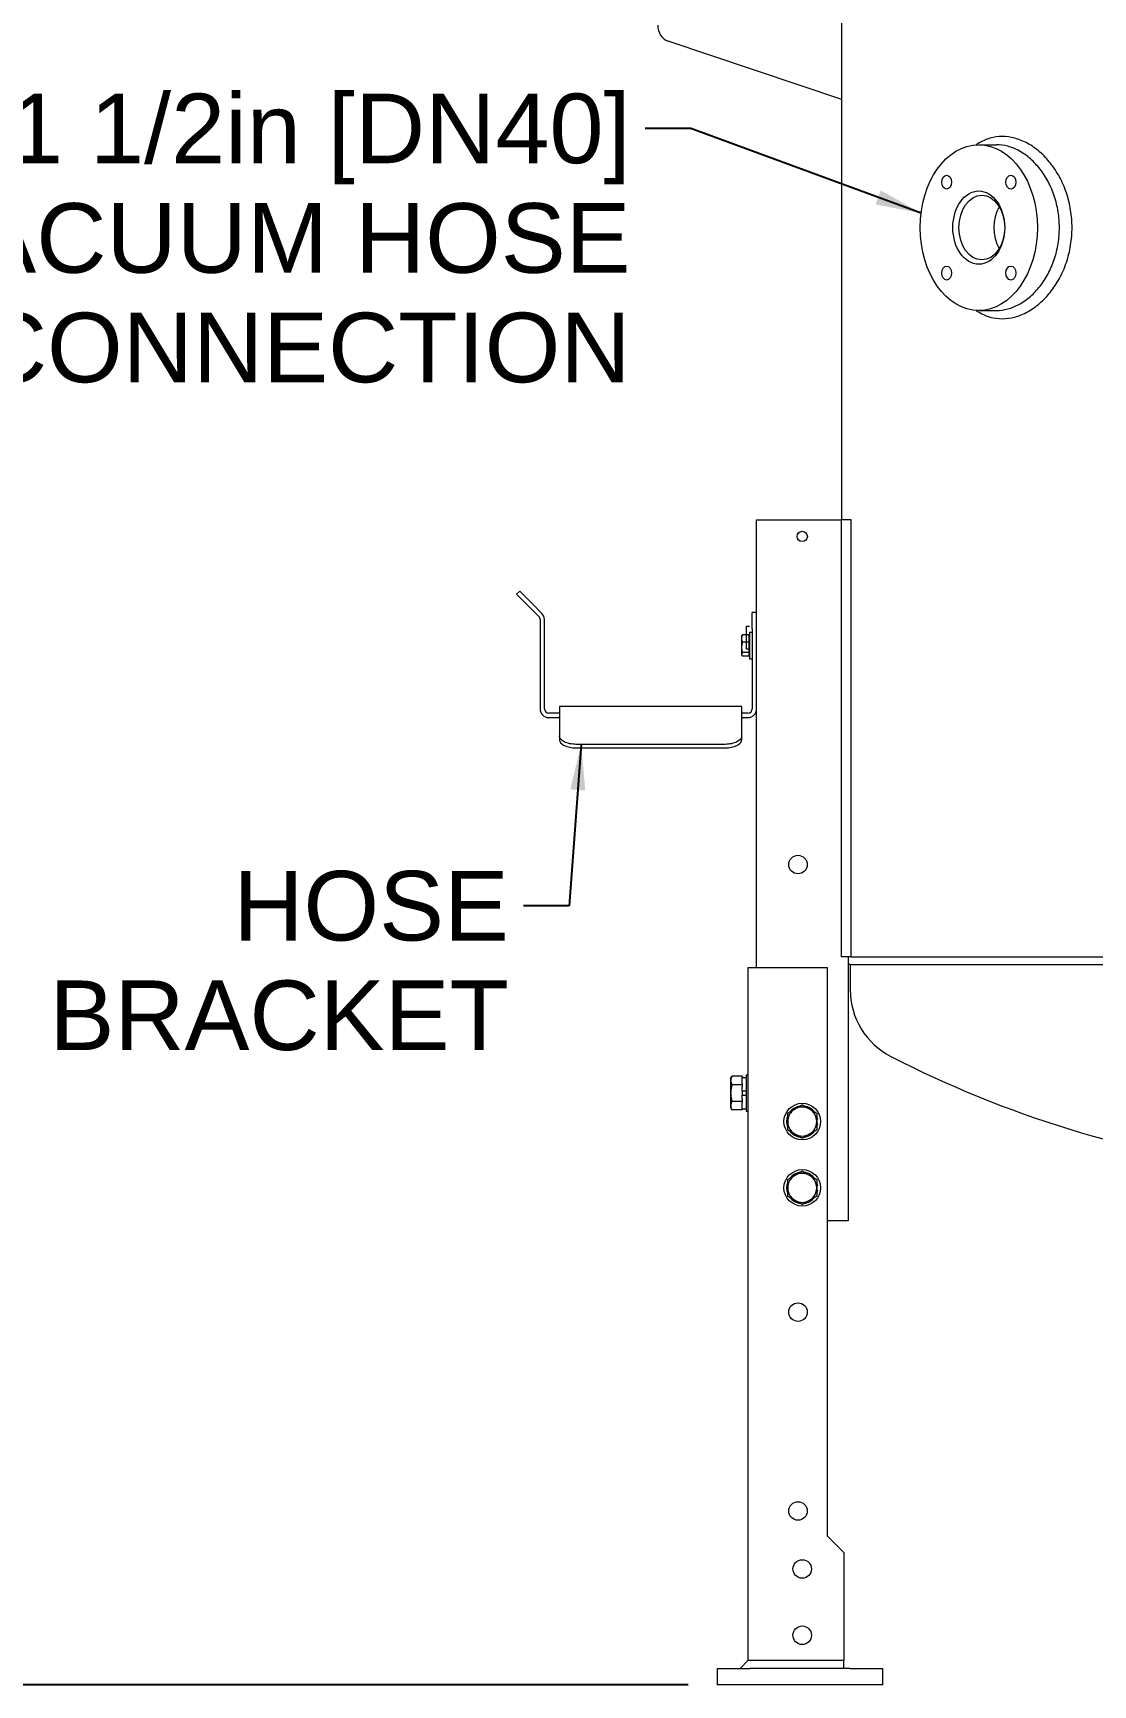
# Model space of a CAD drawing. Header units: inches. Extents: x 17 to 469, y 7 to 301.
# Drawn here: x 50.12 to 82.09, y 42.3 to 92.15 of the extents above; entities that cross this region are included whole.
import ezdxf

# ---------------------------------------------------------------- set-up
doc = ezdxf.new("R2010")
doc.units = ezdxf.units.IN
doc.header["$LTSCALE"] = 14
doc.header["$MEASUREMENT"] = 0
for name, color, linetype, lineweight in [('Dimension (ANSI)', 7, 'Continuous', 25), ('Symbol (ANSI)', 7, 'Continuous', 25), ('Visible (ANSI)', 7, 'Continuous', 50)]:
    doc.layers.add(name, color=color, linetype=linetype, lineweight=lineweight)
doc.styles.add('MEMCOR Medium', font='arial.ttf')
doc.dimstyles.new('Default (ANSI)', dxfattribs={"dimscale": 14, "dimtxt": 0.15, "dimasz": 0.098425, "dimexe": 0.125, "dimexo": 0.0625, "dimgap": 0.031496, "dimtad": 0, "dimtih": 1, "dimtoh": 1, "dimdec": 4, "dimrnd": 1e-08, "dimzin": 3, "dimdsep": 46, "dimlunit": 5, "dimtxsty": 'MEMCOR Medium', "dimcen": 0.09, "dimdle": 0.393701, "dimclrd": 256, "dimclre": 256, "dimclrt": 256, "dimadec": 0, "dimazin": 1, "dimtfac": 0.8, "dimtofl": 0, "dimtmove": 0, "dimatfit": 3, "dimfxl": 1, "dimfrac": 1, "dimtolj": 1, "dimtzin": 4, "dimlwd": -1, "dimlwe": -1, "dimarcsym": 0})
doc.dimstyles.new('Default (ANSI)$7', dxfattribs={"dimscale": 14, "dimtxt": 0.15, "dimasz": 0.098425, "dimexe": 0.125, "dimexo": 0.0625, "dimgap": 0.031496, "dimtad": 0, "dimtih": 1, "dimtoh": 1, "dimdec": 4, "dimrnd": 1e-08, "dimzin": 3, "dimdsep": 46, "dimlunit": 5, "dimtxsty": 'MEMCOR Medium', "dimcen": 0.09, "dimdle": 0.393701, "dimclrd": 256, "dimclre": 256, "dimclrt": 256, "dimadec": 0, "dimazin": 1, "dimtfac": 0.8, "dimtofl": 0, "dimtmove": 0, "dimatfit": 3, "dimfxl": 1, "dimfrac": 1, "dimtolj": 1, "dimtzin": 4, "dimlwd": -1, "dimlwe": -1, "dimarcsym": 0})

# ---------------------------------------------------------------- blocks, each defined once
blk = doc.blocks.new('*D23')
at = {"layer": 'Defpoints', "color": 0, "transparency": 16777216}
for p in [(90.6, 145.532), (30.17, 42.304), (70.754, 42.304)]:
    blk.add_point(p, dxfattribs=at)
at = {"layer": 'Dimension (ANSI)', "transparency": 16777216}
for p, q in [((89.725, 145.532), (28.42, 145.532)), ((30.17, 144.154), (30.17, 97.848)), ((30.17, 43.682), (30.17, 89.988)), ((69.879, 42.304), (28.42, 42.304))]:
    blk.add_line(p, q, dxfattribs=at)
for points in [[(29.94, 144.154), (30.4, 144.154), (30.17, 145.532)], [(29.94, 43.682), (30.4, 43.682), (30.17, 42.304)]]:
    blk.add_solid(points, dxfattribs=at)
at = {"layer": 'Dimension (ANSI)', "transparency": 16777216, "char_height": 2.1, "attachment_point": 5, "style": 'MEMCOR Medium'}
for s, insert in [('\\A1; 103{\\H0.8x;\\S1#4;} in', (30.17, 96.061)), ('\\A1;[2622.0 mm]', (30.17, 92.131))]:
    blk.add_mtext(s, dxfattribs=dict(at, insert=insert))
blk = doc.blocks.new('*D24')
at = {"layer": 'Defpoints', "color": 0, "transparency": 16777216}
for p in [(72.035, 136.777), (44.448, 42.304), (70.754, 42.304)]:
    blk.add_point(p, dxfattribs=at)
at = {"layer": 'Dimension (ANSI)', "transparency": 16777216}
for p, q in [((71.16, 136.777), (42.698, 136.777)), ((44.448, 135.399), (44.448, 107.746)), ((44.448, 43.682), (44.448, 99.881)), ((69.879, 42.304), (42.698, 42.304))]:
    blk.add_line(p, q, dxfattribs=at)
for points in [[(44.218, 135.399), (44.678, 135.399), (44.448, 136.777)], [(44.218, 43.682), (44.678, 43.682), (44.448, 42.304)]]:
    blk.add_solid(points, dxfattribs=at)
at = {"layer": 'Dimension (ANSI)', "transparency": 16777216, "char_height": 2.1, "attachment_point": 5, "style": 'MEMCOR Medium'}
for s, insert in [('\\A1; 94{\\H0.8x;\\S1#2;} in', (44.448, 105.959)), ('\\A1;[2399.6 mm]', (44.448, 102.027))]:
    blk.add_mtext(s, dxfattribs=dict(at, insert=insert))

msp = doc.modelspace()

# ---------------------------------------------------------------- linework, layer by layer
at = {"layer": 'Visible (ANSI)', "linetype": 'Continuous', "lineweight": 18}
for p, q in [((74.51924, 77.4579), (74.51924, 118.0269)), ((74.51924, 90.14236), (69.27227, 91.90758)), ((78.64519, 88.7769), (79.17616, 88.7769)), ((78.64519, 83.7769), (79.17616, 83.7769)), ((71.94367, 63.9539), (71.94367, 77.4579)), ((71.94367, 77.4579), (72.63367, 77.4579)), ((72.63367, 77.4579), (74.50001, 77.4579)), ((74.79355, 77.4579), (74.50001, 77.4579)), ((74.50001, 64.2769), (74.50001, 77.4579)), ((74.79355, 64.2769), (74.79355, 77.4579)), ((64.79933, 75.30452), (64.7074, 75.2126)), ((64.79933, 75.30452), (65.15288, 74.95097)), ((65.06096, 74.85905), (64.7074, 75.2126)), ((65.06096, 74.85905), (65.37667, 74.54333)), ((65.46859, 74.63526), (65.15288, 74.95097)), ((65.41475, 74.45141), (65.41475, 71.75492)), ((65.54475, 71.75492), (65.54475, 74.45141)), ((71.94367, 74.6679), (71.81367, 74.6679)), ((71.81367, 74.1679), (71.81367, 74.6679)), ((71.49066, 73.9489), (71.49982, 73.96475)), ((71.49066, 73.9489), (71.49066, 73.87935)), ((71.49066, 73.87935), (71.49066, 73.61336)), ((71.70866, 73.9862), (71.51576, 73.9862)), ((71.70866, 73.77251), (71.51576, 73.77251)), ((71.63942, 73.57132), (71.63942, 74.25132)), ((71.63942, 74.25132), (71.73342, 74.25132)), ((71.70866, 73.9862), (71.70866, 73.87935)), ((71.70866, 73.9489), (71.73367, 73.9489)), ((71.70866, 73.87935), (71.70866, 73.77251)), ((71.70866, 73.77251), (71.70866, 73.61336)), ((71.73367, 74.0739), (71.73367, 73.2619)), ((71.73367, 74.0739), (71.81367, 74.0739)), ((71.81367, 74.1679), (71.81367, 71.75492)), ((71.49066, 73.61336), (71.49066, 73.4019)), ((71.49066, 73.4019), (71.49066, 73.3869)), ((71.49066, 73.3869), (71.49982, 73.37104)), ((71.70866, 73.45421), (71.51576, 73.45421)), ((71.70866, 73.34959), (71.51576, 73.34959)), ((71.63942, 73.57132), (71.73342, 73.57132)), ((71.70866, 73.61336), (71.70866, 73.45421)), ((71.70866, 73.45421), (71.70866, 73.4019)), ((71.70866, 73.4019), (71.70866, 73.34959)), ((71.70866, 73.3869), (71.73367, 73.3869)), ((71.73367, 73.2619), (71.81367, 73.2619)), ((65.99567, 71.82472), (65.99567, 70.93784)), ((71.49567, 71.82472), (65.99567, 71.82472)), ((71.49567, 70.93784), (71.49567, 71.82472)), ((65.99567, 71.62492), (65.67475, 71.62492)), ((65.67475, 71.49492), (65.99567, 71.49492)), ((71.68367, 71.62492), (71.49567, 71.62492)), ((71.49567, 71.49492), (71.68367, 71.49492)), ((65.99567, 70.93784), (65.99567, 70.82769)), ((71.49567, 70.82769), (71.49567, 70.93784)), ((70.99567, 70.68511), (66.49567, 70.68511)), ((66.49567, 70.57521), (70.99567, 70.57521)), ((71.69367, 43.0539), (71.69367, 63.9539)), ((71.69367, 63.9539), (72.38367, 63.9539)), ((72.38367, 63.9539), (74.07037, 63.9539)), ((74.07037, 63.9539), (74.07037, 46.8039)), ((74.79355, 64.2769), (74.50001, 64.2769)), ((74.70973, 64.2769), (74.70973, 56.3079)), ((74.76955, 64.0319), (74.70973, 64.09172)), ((74.76955, 64.0319), (74.76955, 63.2769)), ((96.73005, 64.0319), (74.76955, 64.0319)), ((74.79355, 64.2769), (96.53779, 64.2769)), ((71.16192, 60.6014), (71.201, 60.66908)), ((71.16192, 60.6014), (71.16192, 60.54278)), ((71.16192, 60.54278), (71.16192, 60.1639)), ((71.50567, 60.66908), (71.201, 60.66908)), ((71.50567, 60.41649), (71.201, 60.41649)), ((71.50567, 60.66908), (71.50567, 60.63048)), ((71.50567, 60.63525), (71.63067, 60.63525)), ((71.50567, 60.45508), (71.50567, 60.63048)), ((71.50567, 60.45508), (71.50567, 60.41649)), ((71.50567, 60.41649), (71.50567, 60.3393)), ((71.50567, 60.2317), (71.50567, 60.3393)), ((71.63067, 60.71508), (71.63067, 59.61271)), ((71.63067, 60.71508), (71.69367, 60.71508)), ((71.16192, 60.1639), (71.16192, 59.78501)), ((71.50567, 59.9113), (71.201, 59.9113)), ((71.50567, 60.2317), (71.50567, 60.09609)), ((71.50567, 60.2317), (71.63067, 60.2317)), ((71.50567, 60.09609), (71.63067, 60.09609)), ((71.50567, 59.98849), (71.50567, 60.09609)), ((71.50567, 59.98849), (71.50567, 59.9113)), ((71.50567, 59.9113), (71.50567, 59.87271)), ((71.50567, 59.69731), (71.50567, 59.87271)), ((71.16192, 59.78501), (71.16192, 59.7264)), ((71.16192, 59.7264), (71.201, 59.65871)), ((71.50567, 59.65871), (71.201, 59.65871)), ((71.50567, 59.69731), (71.50567, 59.65871)), ((71.50567, 59.69254), (71.63067, 59.69254)), ((71.63067, 59.61271), (71.69367, 59.61271)), ((73.78682, 59.3717), (73.75787, 59.3717)), ((73.75787, 59.23609), (73.78682, 59.23609)), ((73.78682, 57.3717), (73.75787, 57.3717)), ((73.75787, 57.23609), (73.78682, 57.23609)), ((74.70973, 56.3079), (74.07037, 56.3079)), ((74.07037, 46.8039), (74.57037, 46.3039)), ((74.57037, 46.3039), (74.57037, 43.0539)), ((71.69367, 43.0539), (71.44367, 42.8039)), ((71.69367, 43.0539), (72.38367, 43.0539)), ((72.38367, 43.0539), (74.57037, 43.0539)), ((74.57037, 42.8039), (74.57037, 43.0539)), ((70.75367, 42.8039), (70.75367, 42.3039)), ((70.75367, 42.8039), (71.75367, 42.8039)), ((74.75367, 42.8039), (71.75367, 42.8039)), ((74.75367, 42.8039), (75.75367, 42.8039)), ((75.75367, 42.3039), (75.75367, 42.8039)), ((71.75367, 42.3039), (70.75367, 42.3039)), ((74.75367, 42.3039), (71.75367, 42.3039)), ((75.75367, 42.3039), (74.75367, 42.3039))]:
    msp.add_line(p, q, dxfattribs=at)
for centre, radius in [((73.32073, 76.9579), 0.155), ((73.19367, 67.0579), 0.28), ((73.32037, 59.3039), 0.55118), ((73.32037, 57.3039), 0.55118), ((73.19367, 53.5539), 0.28), ((73.19367, 47.5539), 0.28), ((73.32037, 45.8039), 0.28), ((73.32037, 43.8039), 0.28)]:
    msp.add_circle(centre, radius, dxfattribs=at)
for centre, radius, start, end in [((65.28475, 74.45141), 0.13, 0, 45), ((65.28475, 74.45141), 0.26, 0, 45), ((65.67475, 71.75492), 0.26, 180, 270), ((65.67475, 71.75492), 0.13, 180, 270), ((71.68367, 71.75492), 0.26, 270, 0), ((71.68367, 71.75492), 0.13, 270, 0), ((77.02704, 63.2769), 2.25749, 180, 242.74301), ((91.01955, 90.4369), 32.81, 242.74301, 263.000496), ((73.32037, 59.3039), 0.47135, 158.153306, 201.846694), ((73.32037, 59.3039), 0.4375, 120, 180), ((73.32037, 59.3039), 0.47135, 98.153306, 141.846694), ((73.32037, 59.3039), 0.4375, 60, 120), ((73.32037, 59.3039), 0.47135, 38.153306, 81.846694), ((73.32037, 59.3039), 0.4375, 0, 60), ((73.32037, 59.3039), 0.47135, 8.270314, 21.846694), ((73.32037, 59.3039), 0.4375, 180, 240), ((73.32037, 59.3039), 0.47135, 218.153306, 261.846694), ((73.32037, 59.3039), 0.4375, 240, 300), ((73.32037, 59.3039), 0.47135, 278.153306, 321.846694), ((73.32037, 59.3039), 0.4375, 300, 0), ((73.32037, 59.3039), 0.47135, 338.153306, 351.729686), ((73.32037, 57.3039), 0.47135, 158.153306, 201.846694), ((73.32037, 57.3039), 0.4375, 120, 180), ((73.32037, 57.3039), 0.47135, 98.153306, 141.846694), ((73.32037, 57.3039), 0.4375, 60, 120), ((73.32037, 57.3039), 0.47135, 38.153306, 81.846694), ((73.32037, 57.3039), 0.4375, 0, 60), ((73.32037, 57.3039), 0.47135, 8.270314, 21.846694), ((73.32037, 57.3039), 0.4375, 180, 240), ((73.32037, 57.3039), 0.47135, 218.153306, 261.846694), ((73.32037, 57.3039), 0.4375, 240, 300), ((73.32037, 57.3039), 0.47135, 278.153306, 321.846694), ((73.32037, 57.3039), 0.4375, 300, 0), ((73.32037, 57.3039), 0.47135, 338.153306, 351.729686)]:
    msp.add_arc(centre, radius, start, end, dxfattribs=at)
for centre, major_axis, ratio, start_param, end_param in [((69.38861, 92.3884), (0, -0.5), 0.8480481, 4.71238898, 6.00526251), ((79.7907, 86.2769), (0, -0.975), 0.70710678, 4.01124167, 5.41353629)]:
    msp.add_ellipse(centre, major_axis=major_axis, ratio=ratio, start_param=start_param, end_param=end_param, dxfattribs=at)
for centre, major_axis in [((78.64519, 86.2769), (0, 2.5)), ((77.67644, 87.64691), (0, 0.21094)), ((79.61394, 87.64691), (0, -0.21094)), ((78.64519, 86.2769), (0, -1.105)), ((78.73711, 86.2769), (0, 0.975)), ((77.67644, 84.90688), (0, 0.21094)), ((79.61394, 84.90688), (0, -0.21094))]:
    msp.add_ellipse(centre, major_axis=major_axis, ratio=0.70710678, dxfattribs=at)
for points, knots in [([(78.56897, 83.77924), (78.58955, 83.76485), (78.61038, 83.75106), (78.74346, 83.66769), (78.86224, 83.61456), (79.10541, 83.54484), (79.22981, 83.52827), (79.47433, 83.52827), (79.60267, 83.54484), (79.86196, 83.61456), (79.99291, 83.66769), (80.24758, 83.80804), (80.37149, 83.89538), (80.60333, 84.0971), (80.71124, 84.21149), (80.90398, 84.45516), (80.99546, 84.59283), (81.15799, 84.8927), (81.22905, 85.05489), (81.34375, 85.3934), (81.38747, 85.56998), (81.44494, 85.92527), (81.45866, 86.10398), (81.45866, 86.44981), (81.44494, 86.62852), (81.38747, 86.98381), (81.34375, 87.16039), (81.22905, 87.4989), (81.15799, 87.66109), (80.99546, 87.96096), (80.90398, 88.09863), (80.71124, 88.3423), (80.60333, 88.45669), (80.37149, 88.65841), (80.24758, 88.74575), (79.99291, 88.8861), (79.86196, 88.93923), (79.60267, 89.00895), (79.47433, 89.02552), (79.22981, 89.02552), (79.10541, 89.00895), (78.86224, 88.93923), (78.74346, 88.8861), (78.61038, 88.80273), (78.58955, 88.78894), (78.56897, 88.77455)], [7.65775124, 7.65775124, 7.65775124, 7.65775124, 7.9054266, 7.9054266, 9.22297429, 9.22297429, 10.54052198, 10.54052198, 11.85806967, 11.85806967, 13.17561736, 13.17561736, 14.49316505, 14.49316505, 15.81071274, 15.81071274, 17.12829554, 17.12829554, 18.44587835, 18.44587835, 19.76346116, 19.76346116, 21.08104396, 21.08104396, 22.39862677, 22.39862677, 23.71620957, 23.71620957, 25.03379238, 25.03379238, 26.35137519, 26.35137519, 27.66892288, 27.66892288, 28.98647056, 28.98647056, 30.30401825, 30.30401825, 31.62156594, 31.62156594, 32.93911363, 32.93911363, 34.25666132, 34.25666132, 34.50433668, 34.50433668, 34.50433668, 34.50433668]), ([(79.17616, 83.7769), (79.28732, 83.7769), (79.40383, 83.79196), (79.63887, 83.85534), (79.75739, 83.90365), (79.98758, 84.03129), (80.09942, 84.11073), (80.30845, 84.29422), (80.40561, 84.39828), (80.57902, 84.61998), (80.66122, 84.74523), (80.80716, 85.01803), (80.87089, 85.16558), (80.97371, 85.47349), (81.01287, 85.63409), (81.06432, 85.95719), (81.0766, 86.11969), (81.0766, 86.4341), (81.06432, 86.5966), (81.01287, 86.9197), (80.97371, 87.0803), (80.87089, 87.38821), (80.80716, 87.53576), (80.66122, 87.80856), (80.57902, 87.93381), (80.40561, 88.15551), (80.30845, 88.25957), (80.09942, 88.44306), (79.98758, 88.5225), (79.75739, 88.65014), (79.63887, 88.69845), (79.40383, 88.76183), (79.28732, 88.7769), (79.17616, 88.7769)], [-28.74972069, -28.74972069, -28.74972069, -28.74972069, -27.5518259, -27.5518259, -26.3539311, -26.3539311, -25.15603631, -25.15603631, -23.95814152, -23.95814152, -22.76022626, -22.76022626, -21.56231099, -21.56231099, -20.36439572, -20.36439572, -19.16648046, -19.16648046, -17.96856519, -17.96856519, -16.77064993, -16.77064993, -15.57273466, -15.57273466, -14.37481939, -14.37481939, -13.1769246, -13.1769246, -11.97902981, -11.97902981, -10.78113502, -10.78113502, -9.58324023, -9.58324023, -9.58324023, -9.58324023]), ([(66.49567, 70.68511), (66.43288, 70.68511), (66.36592, 70.69184), (66.24273, 70.71888), (66.1865, 70.73914), (66.09768, 70.7851), (66.05919, 70.81385), (66.00818, 70.8753), (65.99567, 70.90796), (65.99567, 70.93784)], [3.83284768, 3.83284768, 3.83284768, 3.83284768, 4.3112545, 4.3112545, 4.78966133, 4.78966133, 5.26851574, 5.26851574, 5.74737015, 5.74737015, 5.74737015, 5.74737015]), ([(65.99567, 70.82769), (65.99567, 70.79787), (66.00818, 70.76526), (66.05919, 70.70389), (66.09768, 70.67516), (66.1865, 70.62924), (66.24273, 70.60897), (66.36592, 70.58194), (66.43288, 70.57521), (66.49567, 70.57521)], [1.91849933, 1.91849933, 1.91849933, 1.91849933, 2.39737053, 2.39737053, 2.87624174, 2.87624174, 3.35464909, 3.35464909, 3.83305645, 3.83305645, 3.83305645, 3.83305645]), ([(71.49567, 70.93784), (71.49567, 70.90796), (71.48315, 70.8753), (71.43214, 70.81385), (71.39365, 70.7851), (71.30483, 70.73914), (71.24861, 70.71888), (71.12542, 70.69184), (71.05845, 70.68511), (70.99567, 70.68511)], [1.91832521, 1.91832521, 1.91832521, 1.91832521, 2.39717963, 2.39717963, 2.87603404, 2.87603404, 3.35444086, 3.35444086, 3.83284768, 3.83284768, 3.83284768, 3.83284768]), ([(70.99567, 70.57521), (71.05845, 70.57521), (71.12542, 70.58194), (71.24861, 70.60897), (71.30483, 70.62924), (71.39365, 70.67516), (71.43215, 70.70389), (71.48315, 70.76526), (71.49567, 70.79787), (71.49567, 70.82769)], [3.83305645, 3.83305645, 3.83305645, 3.83305645, 4.3114638, 4.3114638, 4.78987116, 4.78987116, 5.26874236, 5.26874236, 5.74761357, 5.74761357, 5.74761357, 5.74761357])]:
    msp.add_open_spline(points, degree=3, knots=knots, dxfattribs=at)
for points, weights in [([(71.51576, 73.9862), (71.49066, 73.92894), (71.49066, 73.87935)], [1, 1.0379548493, 1]), ([(71.49066, 73.87935), (71.49066, 73.82977), (71.51576, 73.77251)], [1, 1.0379548493, 1]), ([(71.51576, 73.77251), (71.49066, 73.68722), (71.49066, 73.61336)], [1, 1.0379548493, 1]), ([(71.49982, 73.96475), (71.50573, 73.975), (71.51576, 73.9862)], [1.01807022259, 1.01482816462, 1]), ([(71.49066, 73.61336), (71.49066, 73.5395), (71.51576, 73.45421)], [1, 1.0379548493, 1]), ([(71.51576, 73.45421), (71.49066, 73.42618), (71.49066, 73.4019)], [1, 1.0379548493, 1]), ([(71.49066, 73.4019), (71.49066, 73.37763), (71.51576, 73.34959)], [1, 1.0379548493, 1]), ([(71.201, 60.66908), (71.16192, 60.6014), (71.16192, 60.54278)], [1.01001874936, 1.04314139574, 1]), ([(71.16192, 60.54278), (71.16192, 60.48417), (71.201, 60.41649)], [1, 1.04314139574, 1.01001874936]), ([(71.201, 60.41649), (71.16192, 60.28112), (71.16192, 60.1639)], [1.01001874936, 1.04314139574, 1]), ([(71.16192, 60.1639), (71.16192, 60.04667), (71.201, 59.9113)], [1, 1.04314139574, 1.01001874936]), ([(71.201, 59.9113), (71.16192, 59.84362), (71.16192, 59.78501)], [1.01001874936, 1.04314139574, 1]), ([(71.16192, 59.78501), (71.16192, 59.7264), (71.201, 59.65871)], [1, 1.04314139574, 1.01001874936]), ([(72.88287, 59.55649), (73.0001, 59.62417), (73.10162, 59.68278)], [1.01001874936, 1.04314139574, 1]), ([(72.88287, 59.3039), (72.88287, 59.42112), (72.88287, 59.55649)], [1, 1.04314139574, 1.01001874936]), ([(73.10162, 59.68278), (73.20315, 59.7414), (73.32037, 59.80908)], [1, 1.04314139574, 1.01001874936]), ([(73.32037, 59.80908), (73.4376, 59.7414), (73.53912, 59.68278)], [1.01001874936, 1.04314139574, 1]), ([(73.53912, 59.68278), (73.64065, 59.62417), (73.75787, 59.55649)], [1, 1.04314139574, 1.01001874936]), ([(73.75787, 59.55649), (73.75787, 59.42112), (73.75787, 59.3039)], [1.01001874936, 1.04314139574, 1]), ([(72.88287, 59.0513), (72.88287, 59.18667), (72.88287, 59.3039)], [1.01001874936, 1.04314139574, 1]), ([(73.10162, 58.92501), (73.0001, 58.98362), (72.88287, 59.0513)], [1, 1.04314139574, 1.01001874936]), ([(73.32037, 58.79871), (73.20315, 58.8664), (73.10162, 58.92501)], [1.01001874936, 1.04314139574, 1]), ([(73.53912, 58.92501), (73.4376, 58.8664), (73.32037, 58.79871)], [1, 1.04314139574, 1.01001874936]), ([(73.75787, 59.0513), (73.64065, 58.98362), (73.53912, 58.92501)], [1.01001874936, 1.04314139574, 1]), ([(73.75787, 59.3039), (73.75787, 59.18667), (73.75787, 59.0513)], [1, 1.04314139574, 1.01001874936]), ([(72.88287, 57.55649), (73.0001, 57.62417), (73.10162, 57.68278)], [1.01001874936, 1.04314139574, 1]), ([(72.88287, 57.3039), (72.88287, 57.42112), (72.88287, 57.55649)], [1, 1.04314139574, 1.01001874936]), ([(73.10162, 57.68278), (73.20315, 57.7414), (73.32037, 57.80908)], [1, 1.04314139574, 1.01001874936]), ([(73.32037, 57.80908), (73.4376, 57.7414), (73.53912, 57.68278)], [1.01001874936, 1.04314139574, 1]), ([(73.53912, 57.68278), (73.64065, 57.62417), (73.75787, 57.55649)], [1, 1.04314139574, 1.01001874936]), ([(73.75787, 57.55649), (73.75787, 57.42112), (73.75787, 57.3039)], [1.01001874936, 1.04314139574, 1]), ([(72.88287, 57.0513), (72.88287, 57.18667), (72.88287, 57.3039)], [1.01001874936, 1.04314139574, 1]), ([(73.10162, 56.92501), (73.0001, 56.98362), (72.88287, 57.0513)], [1, 1.04314139574, 1.01001874936]), ([(73.32037, 56.79871), (73.20315, 56.8664), (73.10162, 56.92501)], [1.01001874936, 1.04314139574, 1]), ([(73.53912, 56.92501), (73.4376, 56.8664), (73.32037, 56.79871)], [1, 1.04314139574, 1.01001874936]), ([(73.75787, 57.0513), (73.64065, 56.98362), (73.53912, 56.92501)], [1.01001874936, 1.04314139574, 1]), ([(73.75787, 57.3039), (73.75787, 57.18667), (73.75787, 57.0513)], [1, 1.04314139574, 1.01001874936])]:
    msp.add_rational_spline(points, weights, degree=2, dxfattribs=at)

# ---------------------------------------------------------------- texts
at = {"layer": 'Symbol (ANSI)', "char_height": 2.1000001, "attachment_point": 3, "line_spacing_factor": 0.944221, "style": 'MEMCOR Medium'}
for s, insert, width in [('\\fArial|b0|i0;1 1/2in [DN40] \\P\\fArial|b0|i0;VACUUM HOSE\\P\\fArial|b0|i0;CONNECTION\\P', (68.14334, 90.32018), 21.8483247), ('\\fArial|b0|i0;HOSE\\P\\fArial|b0|i0;BRACKET', (64.47254, 66.86611), 13.8612815)]:
    msp.add_mtext(s, dxfattribs=dict(at, insert=insert, width=width))

# ---------------------------------------------------------------- dimensions: what is measured, and where the dimension line sits
at = {"layer": 'Dimension (ANSI)'}
for base, p1, text, picture, middle in [((30.16995, 42.3039), (90.59955, 145.5319), ' <> in\\X[2622.0 mm]', '*D23', (30.16995, 93.9179)), ((44.44809, 42.3039), (72.03541, 136.7769), ' <> in\\X[2399.6 mm]', '*D24', (44.44809, 103.81328))]:
    dim = msp.add_linear_dim(base=base, p1=p1, p2=(70.75367, 42.3039), angle=90, text=text, dimstyle='Default (ANSI)', override={"dimgap": 0.031496, "dimdec": 4, "dimpost": '', "dimtol": 0, "dimlim": 0, "dimtp": 0, "dimtm": 0, "dimtdec": 2, "dimatfit": 1}, dxfattribs=at)
    dim.commit()
    dim.dimension.update_dxf_attribs({"geometry": picture, "text_midpoint": middle, "dimtype": 160})

# ---------------------------------------------------------------- leaders
at = {"layer": 'Symbol (ANSI)', "annotation_type": 0, "has_hookline": 1, "hookline_direction": 1}
for points, text_width in [([(76.90446, 86.71253), (69.96223, 89.27018), (68.58428, 89.27018)], 21.67183), ([(66.65302, 70.68511), (66.29143, 65.81611), (64.91348, 65.81611)], 13.58267), ([(110.82974, 60.0579), (108.23542, 37.5491), (106.85747, 37.5491)], 35.67708)]:
    msp.add_leader(points, dimstyle='Default (ANSI)$7', override={"dimtad": 0}, dxfattribs=dict(at, text_width=text_width))

doc.saveas('drawing.dxf')
